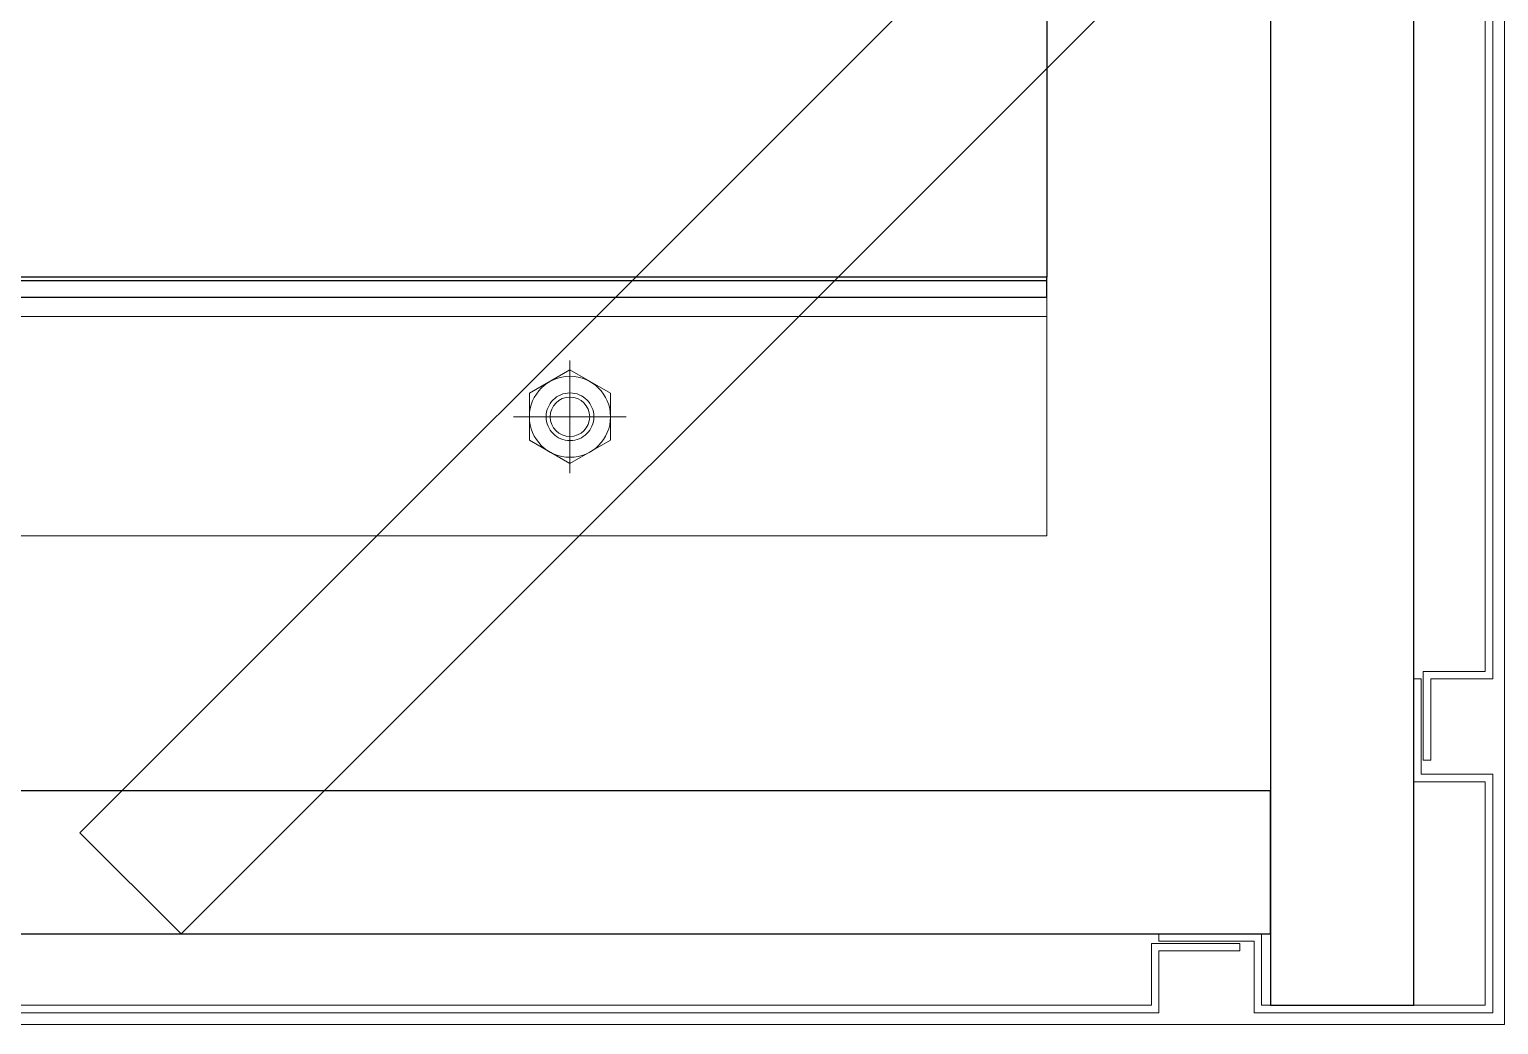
# Model space of a CAD drawing. Header units: millimetres. Extents: x 4754612 to 5801174, y 2368242 to 2777223.
# Drawn here: x 5551994.2 to 5552302.3, y 2415015.4 to 2415224.1 of the extents above; entities that cross this region are included whole.
import ezdxf

# ---------------------------------------------------------------- set-up
doc = ezdxf.new("R2010")
doc.units = ezdxf.units.MM
doc.header["$LTSCALE"] = 1000
doc.linetypes.add('CENTER', pattern=[50.8, 31.75, -6.35, 6.35, -6.35])
for name, color, linetype in [('253', 253, 'Continuous'), ('DOOR', 4, 'Continuous'), ('HAT', 252, 'Continuous')]:
    doc.layers.add(name, color=color, linetype=linetype)
doc.layers.add('HM외형(STANDARD)', color=3, linetype='Continuous', lineweight=15)
doc.layers.add('HM중심', color=1, linetype='CENTER', lineweight=15)

# ---------------------------------------------------------------- blocks, each defined once
blk = doc.blocks.new('A$C6CAE77FE')
at = {"layer": 'HM외형(STANDARD)'}
for p, q in [((0, 9.81512), (-8.5, 4.9079)), ((8.5, 4.9079), (0, 9.81512)), ((-8.5, 4.9079), (-8.5, -4.9079)), ((8.5, -4.9079), (8.5, 4.9079)), ((-8.5, -4.9079), (0, -9.81512)), ((0, -9.81512), (8.5, -4.9079))]:
    blk.add_line(p, q, dxfattribs=at)
for radius in [8.5, 4.1345]:
    blk.add_circle((0, 0), radius, dxfattribs=at)
at = {"layer": 'HM중심'}
for p, q in [((0, 11.809), (0, -11.809)), ((-11.809, 0), (11.809, 0))]:
    blk.add_line(p, q, dxfattribs=at)
blk.add_circle((0, 0), 5, dxfattribs=at)
blk = doc.blocks.new('방화셔터 기본')
at = {"layer": '253'}
for p, q in [((5542489.51, 8102308.35), (5542489.51, 8101761.45)), ((5542519.51, 8101761.45), (5542519.51, 8102308.35)), ((5542498.29, 8102056.11), (5542239.84, 8101797.66)), ((5542261.06, 8101776.45), (5542519.51, 8102034.9)), ((5542489.51, 8101806.45), (5542012.61, 8101806.45)), ((5542489.51, 8101776.45), (5542489.51, 8101806.45)), ((5542239.84, 8101797.66), (5542261.06, 8101776.45)), ((5542012.61, 8101776.45), (5542489.51, 8101776.45)), ((5542489.51, 8101761.45), (5542519.51, 8101761.45))]:
    blk.add_line(p, q, dxfattribs=at)
at = {"layer": '253', "linetype": 'Continuous'}
for p, q in [((5542442.61, 8102225.66), (5542442.61, 8101914.14)), ((5542442.61, 8101914.14), (5541912.61, 8101914.14)), ((5542442.61, 8101913.4), (5542442.61, 8101914.14)), ((5542442.61, 8101913.4), (5541912.61, 8101913.4)), ((5542442.61, 8101909.9), (5542442.61, 8101913.4)), ((5542442.61, 8101909.9), (5541912.61, 8101909.9))]:
    blk.add_line(p, q, dxfattribs=at)
at = {"layer": '253', "lineweight": 18}
blk.add_line((5541912.61, 8101905.9), (5542442.61, 8101905.9), dxfattribs=at)
for points in [[(5542538.56, 8101757.4), (5542538.56, 8102312.4), (5541883.56, 8102312.4), (5541883.56, 8101757.4)], [(5542523.06, 8102256.9), (5542523.06, 8102239.9), (5542536.06, 8102239.9), (5542536.06, 8101829.9), (5542523.06, 8101829.9), (5542523.06, 8101812.9), (5542521.51, 8101812.9), (5542521.51, 8101831.45), (5542534.51, 8101831.45), (5542534.51, 8102238.35), (5542521.51, 8102238.35), (5542521.51, 8102256.9)], [(5541912.61, 8101909.9), (5541912.61, 8101859.9), (5542442.61, 8101859.9), (5542442.61, 8101909.9)], [(5542521.06, 8101829.9), (5542521.06, 8101809.9), (5542536.06, 8101809.9), (5542536.06, 8101759.9), (5542486.06, 8101759.9), (5542486.06, 8101774.9), (5542466.06, 8101774.9), (5542466.06, 8101776.45), (5542487.61, 8101776.45), (5542487.61, 8101761.45), (5542534.51, 8101761.45), (5542534.51, 8101808.35), (5542519.51, 8101808.35), (5542519.51, 8101829.9)], [(5542064.06, 8101772.9), (5542081.06, 8101772.9), (5542081.06, 8101759.9), (5542466.06, 8101759.9), (5542466.06, 8101772.9), (5542483.06, 8101772.9), (5542483.06, 8101774.45), (5542464.51, 8101774.45), (5542464.51, 8101761.45), (5542082.61, 8101761.45), (5542082.61, 8101774.45), (5542064.06, 8101774.45)]]:
    blk.add_lwpolyline(points, close=True, dxfattribs=at)
at = {"layer": '253', "lineweight": 18, "xscale": -1}
blk.add_blockref('A$C6CAE77FE', (5542342.61, 8101884.9), dxfattribs=at)
blk = doc.blocks.new('A$C27682B79')
at = {"layer": 'HAT', "xscale": -1}
blk.add_blockref('방화셔터 기본', (5542000.34, -8097757.4), dxfattribs=at)

msp = doc.modelspace()

# ---------------------------------------------------------------- block references
at = {"layer": 'DOOR', "xscale": -1}
msp.add_blockref('A$C27682B79', (5551765.295, 2411015.382), dxfattribs=at)

doc.saveas('drawing.dxf')
